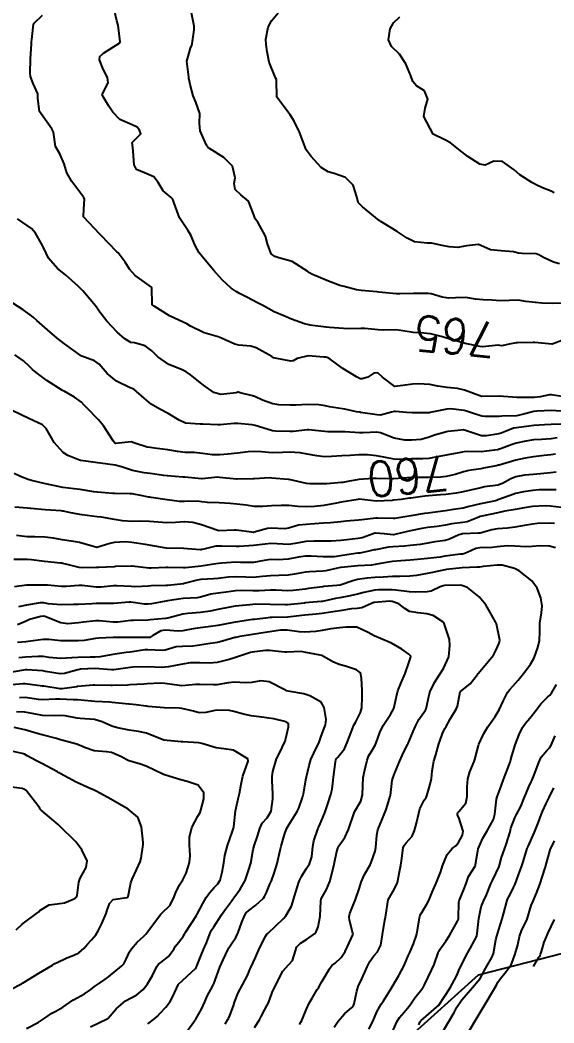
# Model space of a CAD drawing. Header units: metres. Extents: x 318500 to 325275, y 7408834 to 7428799.
# Drawn here: x 322027.1 to 322088.4, y 7416582.3 to 7416697.5 of the extents above; entities that cross this region are included whole.
import ezdxf
from ezdxf.enums import TextEntityAlignment as Align

# ---------------------------------------------------------------- set-up
doc = ezdxf.new("R2010")
doc.units = ezdxf.units.M
doc.header["$MEASUREMENT"] = 0
for name, color, linetype in [('Area', 45, 'Continuous'), ('Cotas', 45, 'Continuous'), ('Curvas de Nivel 1m', 11, 'Continuous'), ('Curvas de Nivel 5m', 15, 'Continuous')]:
    doc.layers.add(name, color=color, linetype=linetype)
doc.styles.add('Style-STANDARD', font='STANDARD.shx')

msp = doc.modelspace()

# ---------------------------------------------------------------- linework, layer by layer
at = {"layer": 'Area'}
msp.add_lwpolyline([(322089.44, 7416590.27), (322079.74, 7416587.78), (322060.72, 7416570.65)], dxfattribs=at)
at = {"layer": 'Curvas de Nivel 1m', "flags": 128}
for points, elevation in [([(322089.6, 7416654.19), (322088.17, 7416654.44), (322087.93, 7416654.44), (322086.85, 7416654.22), (322086.17, 7416654.12), (322086.05, 7416654.11), (322084.17, 7416654.12), (322082.17, 7416654.28), (322080.17, 7416654.25), (322080.12, 7416654.26), (322079.95, 7416654.31), (322078.18, 7416654.96), (322077.35, 7416655.18), (322076.18, 7416655.29), (322075.12, 7416655.44), (322074.19, 7416655.64), (322072.88, 7416655.71), (322072.19, 7416655.67), (322071.1, 7416655.51), (322070.18, 7416655.38), (322068.74, 7416656.46), (322068.21, 7416656.96), (322067.76, 7416656.92), (322067.06, 7416656.48), (322066.43, 7416656.26), (322066.2, 7416656.29), (322065.76, 7416656.5), (322064.21, 7416657.47), (322062.74, 7416658.54), (322062.41, 7416658.72), (322062.23, 7416658.76), (322062, 7416658.78), (322060.23, 7416658.9), (322058.96, 7416658.59), (322058.48, 7416658.34), (322058.23, 7416658.3), (322056.44, 7416658.63), (322056.28, 7416658.68), (322056.23, 7416658.7), (322056.05, 7416658.82), (322054.24, 7416659.85), (322053.63, 7416660.04), (322052.24, 7416660.14), (322051.8, 7416660.24), (322050.76, 7416660.7), (322050.25, 7416660.94), (322049.88, 7416661.09), (322048.26, 7416661.57), (322046.7, 7416662.33), (322046.28, 7416662.57), (322045.87, 7416662.77), (322044.29, 7416663.52), (322042.51, 7416664.61), (322042.31, 7416664.76), (322042.28, 7416664.81), (322042.26, 7416666.74), (322042.22, 7416666.81), (322040.35, 7416668.13), (322039.7, 7416668.85), (322039.19, 7416669.68), (322038.38, 7416670.73), (322038.25, 7416670.87), (322036.41, 7416672.79), (322036.3, 7416672.89), (322034.44, 7416674.83), (322034.39, 7416674.92), (322034.45, 7416675.75), (322034.51, 7416676.92), (322034.46, 7416677.11), (322033.05, 7416678.94), (322032.5, 7416679.94), (322032.19, 7416680.95), (322031.68, 7416682.11), (322031.18, 7416682.97), (322030.94, 7416684.6), (322030.77, 7416684.98), (322030.57, 7416685.24), (322029.34, 7416686.99), (322029.14, 7416688.47), (322029.14, 7416688.99), (322028.64, 7416690.18), (322028.32, 7416691.01), (322028.29, 7416691.37), (322028.31, 7416693.01), (322028.42, 7416694.73), (322028.45, 7416695), (322028.47, 7416695.24), (322028.68, 7416697), (322028.69, 7416697.04), (322028.73, 7416697.12), (322029.69, 7416698.05)], 764), ([(322089.54, 7416664.96), (322088.32, 7416664.91), (322087.06, 7416664.96), (322086.32, 7416665.02), (322085.23, 7416665.16), (322084.32, 7416665.3), (322083.32, 7416665.27), (322082.32, 7416665.23), (322081.35, 7416665.32), (322080.32, 7416665.35), (322079.42, 7416665.42), (322078.32, 7416665.6), (322077.12, 7416665.56), (322076.32, 7416665.55), (322075.62, 7416665.67), (322074.33, 7416666.04), (322074.01, 7416666.08), (322072.33, 7416666.06), (322070.73, 7416666.03), (322070.33, 7416666.03), (322069.95, 7416666.07), (322068.33, 7416666.23), (322068.1, 7416666.25), (322066.33, 7416666.4), (322065.76, 7416666.51), (322064.34, 7416666.86), (322063.87, 7416666.99), (322062.35, 7416667.55), (322060.64, 7416668.29), (322060.36, 7416668.45), (322060.18, 7416668.58), (322058.38, 7416669.73), (322056.83, 7416670.18), (322056.39, 7416670.31), (322055.95, 7416670.64), (322055.55, 7416671.79), (322055.31, 7416672.65), (322054.43, 7416674.26), (322054.14, 7416674.66), (322053.99, 7416675.12), (322053.36, 7416676.67), (322052.48, 7416677.41), (322051.82, 7416678.03), (322051.73, 7416678.69), (322051.83, 7416679.36), (322051.52, 7416680.7), (322050.53, 7416681.7), (322048.88, 7416682.74), (322048.69, 7416682.88), (322048.55, 7416683.09), (322047.81, 7416684.75), (322047.72, 7416685.61), (322047.75, 7416686.75), (322047.32, 7416688.05), (322047.02, 7416688.76), (322046.64, 7416690.06), (322046.54, 7416690.65), (322046.52, 7416690.76), (322046.49, 7416690.92), (322046.29, 7416692.77), (322046.69, 7416694.25), (322046.85, 7416694.6), (322046.89, 7416694.76), (322047.11, 7416696.37), (322047.12, 7416696.76), (322046.76, 7416698.5)], 766), ([(322089.1, 7416669.47), (322088.38, 7416669.66), (322087.23, 7416670.22), (322086.7, 7416670.53), (322086.39, 7416670.62), (322084.81, 7416670.67), (322084.39, 7416670.72), (322083.81, 7416670.85), (322082.4, 7416670.99), (322081.17, 7416671.07), (322080.4, 7416671.42), (322079.77, 7416671.69), (322078.4, 7416671.56), (322077.39, 7416671.36), (322076.4, 7416671.42), (322075.62, 7416671.59), (322074.4, 7416671.84), (322073.88, 7416671.87), (322072.41, 7416672.02), (322071.57, 7416672.43), (322070.42, 7416673.19), (322068.55, 7416674.36), (322068.44, 7416674.43), (322068.38, 7416674.47), (322066.46, 7416676.01), (322065.94, 7416676.51), (322065.82, 7416677.17), (322065.39, 7416678.51), (322064.5, 7416679.38), (322063.19, 7416679.86), (322062.51, 7416680.06), (322061.71, 7416680.56), (322060.54, 7416681.81), (322059.99, 7416682.59), (322059.65, 7416683.5), (322059.21, 7416684.59), (322058.59, 7416685.88), (322058.14, 7416686.61), (322056.63, 7416688.63), (322056.58, 7416690.56), (322056.56, 7416690.63), (322056.45, 7416690.84), (322055.75, 7416692.64), (322055.51, 7416693.83), (322055.37, 7416694.65), (322055.34, 7416695.28), (322055.61, 7416696.65), (322056, 7416697.39), (322056.76, 7416698.3)], 767), ([(322088.48, 7416677.62), (322088.11, 7416677.83), (322087.12, 7416678.22), (322086.49, 7416678.52), (322085.91, 7416678.83), (322084.51, 7416679.7), (322083.88, 7416680.27), (322082.53, 7416681.23), (322081.56, 7416681.27), (322080.53, 7416680.82), (322079.94, 7416680.91), (322078.54, 7416681.79), (322077.86, 7416682.35), (322076.56, 7416683.36), (322075.9, 7416683.71), (322074.57, 7416684.39), (322073.49, 7416686.41), (322073.66, 7416687.36), (322073.97, 7416688.4), (322073.57, 7416689.34), (322072.65, 7416689.92), (322072.25, 7416690.42), (322072.01, 7416691.08), (322071.45, 7416692.43), (322070.7, 7416693.56), (322069.8, 7416694.45), (322069.44, 7416695.19), (322069.63, 7416696.46), (322070.03, 7416697.16), (322070.75, 7416697.83)], 768), ([(322089.8, 7416652.54), (322088.15, 7416652.62), (322086.49, 7416652.56), (322086.15, 7416652.51), (322085.09, 7416652.25), (322084.35, 7416652.06), (322084.15, 7416652.04), (322082.45, 7416651.97), (322082.15, 7416651.95), (322080.51, 7416651.94), (322080.15, 7416651.98), (322079.1, 7416652.32), (322078.4, 7416652.57), (322078.15, 7416652.63), (322076.61, 7416652.81), (322076.15, 7416652.79), (322074.24, 7416652.39), (322074.17, 7416652.37), (322074.15, 7416652.37), (322072.21, 7416652.35), (322072.15, 7416652.35), (322071.52, 7416652.42), (322070.26, 7416652.54), (322070.15, 7416652.54), (322069.79, 7416652.45), (322068.51, 7416652.1), (322068.14, 7416652.12), (322066.22, 7416652.42), (322066.15, 7416652.43), (322065.77, 7416652.5), (322064.41, 7416652.78), (322064.15, 7416652.83), (322062.68, 7416653.06), (322062.16, 7416653.16), (322061.43, 7416653.28), (322060.16, 7416653.32), (322058.79, 7416653.23), (322058.16, 7416653.23), (322056.84, 7416653.3), (322056.16, 7416653.41), (322054.97, 7416653.83), (322054.17, 7416654.19), (322053.82, 7416654.31), (322052.4, 7416654.68), (322052.17, 7416654.73), (322052.12, 7416654.73), (322051.95, 7416654.68), (322050.17, 7416654.48), (322049.38, 7416654.72), (322048.18, 7416655.56), (322046.68, 7416656.75), (322046.2, 7416657.08), (322045.65, 7416657.33), (322044.22, 7416657.93), (322042.95, 7416658.8), (322042.24, 7416659.49), (322041.49, 7416660.07), (322040.25, 7416660.39), (322039.84, 7416660.44), (322039.14, 7416660.86), (322038.26, 7416661.65), (322037.07, 7416662.88), (322036.29, 7416663.92), (322035.91, 7416664.51), (322035.61, 7416664.9), (322034.32, 7416666.36), (322033.78, 7416666.93), (322032.35, 7416668.21), (322031.4, 7416668.96), (322030.37, 7416670.14), (322030.12, 7416670.72), (322030, 7416670.98), (322029.53, 7416671.85), (322028.88, 7416672.99), (322028.42, 7416673.55), (322026.81, 7416674.65)], 763), ([(322089.24, 7416651.08), (322088.13, 7416651.03), (322087.36, 7416650.98), (322086.13, 7416650.9), (322085.55, 7416650.82), (322084.13, 7416650.65), (322083.8, 7416650.59), (322082.96, 7416650.27), (322082.37, 7416650.02), (322082.12, 7416649.95), (322080.69, 7416649.72), (322080.11, 7416649.74), (322078.29, 7416650.33), (322078.12, 7416650.39), (322078.05, 7416650.4), (322077.42, 7416650.34), (322076.26, 7416650.22), (322076.12, 7416650.19), (322074.71, 7416649.79), (322074.11, 7416649.57), (322073.18, 7416649.32), (322072.1, 7416649.21), (322071.3, 7416649.22), (322070.11, 7416649.45), (322068.51, 7416650.07), (322068.12, 7416650.16), (322066.53, 7416650.07), (322066.11, 7416650.08), (322064.46, 7416650.17), (322064.11, 7416650.18), (322062.46, 7416650.2), (322062.11, 7416650.21), (322060.29, 7416650.4), (322060.12, 7416650.4), (322058.48, 7416650.22), (322058.11, 7416650.21), (322056.48, 7416650.26), (322056.12, 7416650.3), (322055, 7416650.64), (322054.12, 7416650.93), (322053.78, 7416651), (322052.13, 7416651.14), (322051.68, 7416651.14), (322050.12, 7416651), (322049.84, 7416650.99), (322048.12, 7416651.05), (322047.79, 7416651.07), (322046.13, 7416651.18), (322045.38, 7416651.53), (322044.14, 7416652.31), (322043.17, 7416652.8), (322042.16, 7416653.37), (322041.38, 7416654.04), (322040.51, 7416654.83), (322040.17, 7416655.08), (322039.78, 7416655.25), (322038.19, 7416656.02), (322037.13, 7416656.88), (322036.21, 7416657.94), (322035.67, 7416658.35), (322034.22, 7416658.86), (322034.18, 7416658.88), (322034.12, 7416658.92), (322032.24, 7416660.29), (322031.38, 7416660.96), (322030.26, 7416661.9), (322029.04, 7416662.99), (322028.64, 7416663.35), (322028.29, 7416663.62), (322027.47, 7416664.19), (322026.3, 7416664.97)], 762), ([(322088.83, 7416649.48), (322088.11, 7416649.4), (322087, 7416649.32), (322086.11, 7416649.26), (322085.21, 7416649.13), (322084.1, 7416648.87), (322083.64, 7416648.72), (322082.43, 7416648.27), (322082.09, 7416648.17), (322081.93, 7416648.12), (322080.09, 7416647.88), (322078.48, 7416647.93), (322078.09, 7416647.9), (322077.51, 7416647.77), (322076.08, 7416647.5), (322075.02, 7416647.32), (322074.08, 7416647.13), (322073.4, 7416647.07), (322072.08, 7416647.07), (322070.66, 7416647.02), (322070.08, 7416647.05), (322068.9, 7416647.27), (322068.08, 7416647.42), (322067.02, 7416647.54), (322066.08, 7416647.53), (322065.04, 7416647.47), (322064.08, 7416647.43), (322062.9, 7416647.36), (322062.08, 7416647.33), (322061.22, 7416647.42), (322060.08, 7416647.64), (322059.28, 7416647.78), (322058.08, 7416647.86), (322057.28, 7416647.81), (322056.08, 7416647.78), (322054.84, 7416647.89), (322054.08, 7416647.93), (322053.31, 7416647.89), (322052.08, 7416647.75), (322050.99, 7416647.61), (322050.08, 7416647.53), (322049.23, 7416647.56), (322048.08, 7416647.71), (322047.13, 7416647.8), (322046.08, 7416647.81), (322045.21, 7416647.91), (322044.08, 7416648.13), (322042.57, 7416648.32), (322042.09, 7416648.37), (322041.71, 7416648.44), (322040.4, 7416648.84), (322040.09, 7416648.97), (322039.92, 7416649.02), (322038.41, 7416648.87), (322038.09, 7416648.86), (322037.99, 7416648.87), (322037.8, 7416649.16), (322036.71, 7416650.88), (322036.13, 7416651.57), (322034.84, 7416652.91), (322034.5, 7416653.26), (322034.16, 7416653.58), (322033.39, 7416654.16), (322032.17, 7416654.86), (322032.01, 7416654.95), (322030.19, 7416656.08), (322028.96, 7416656.99), (322028.55, 7416657.35), (322028.21, 7416657.7), (322027.53, 7416658.33), (322026.52, 7416659.03)], 761), ([(322088.7, 7416645.55), (322088.06, 7416645.47), (322086.92, 7416645.36), (322086.06, 7416645.3), (322085.08, 7416645.21), (322084.05, 7416645), (322083.51, 7416644.79), (322082.52, 7416644.27), (322082.2, 7416644.12), (322082.04, 7416644.08), (322080.48, 7416643.86), (322080.03, 7416643.77), (322078.85, 7416643.5), (322078.02, 7416643.3), (322077.22, 7416643.14), (322076.02, 7416643), (322075.43, 7416642.95), (322074.02, 7416642.85), (322073.6, 7416642.81), (322072.01, 7416642.58), (322071.87, 7416642.56), (322070.9, 7416642.43), (322070.01, 7416642.32), (322069.87, 7416642.3), (322068.01, 7416642.21), (322066.06, 7416642.44), (322066.01, 7416642.44), (322065.95, 7416642.43), (322064.01, 7416642.1), (322063.48, 7416642), (322062, 7416641.74), (322060.94, 7416641.62), (322060, 7416641.56), (322059.03, 7416641.62), (322058, 7416641.74), (322057.11, 7416641.72), (322056, 7416641.67), (322055.01, 7416641.63), (322054, 7416641.62), (322053.09, 7416641.75), (322052, 7416641.89), (322051.26, 7416641.95), (322050, 7416642.04), (322048.64, 7416642.08), (322048, 7416642.16), (322047.48, 7416642.21), (322046, 7416642.17), (322045.42, 7416642.18), (322044.01, 7416642.39), (322042.16, 7416642.65), (322042.01, 7416642.67), (322041.88, 7416642.69), (322041.2, 7416642.82), (322040.01, 7416643.05), (322039.78, 7416643.08), (322038.01, 7416643.09), (322037.79, 7416643.1), (322036.02, 7416643.24), (322035.61, 7416643.3), (322034.02, 7416643.55), (322033.32, 7416643.63), (322032.02, 7416643.81), (322030.96, 7416644.02), (322030.03, 7416644.22), (322028.43, 7416644.6), (322028.04, 7416644.71), (322027.24, 7416645.01), (322026.44, 7416645.42)], 759), ([(322088.69, 7416643.53), (322088.03, 7416643.51), (322086.74, 7416643.51), (322086.03, 7416643.46), (322084.95, 7416643.31), (322084.02, 7416643.09), (322083.4, 7416642.88), (322082.01, 7416642.36), (322081.95, 7416642.34), (322081.72, 7416642.28), (322080.01, 7416641.92), (322078.71, 7416641.62), (322078, 7416641.43), (322076.9, 7416641.25), (322076, 7416641.13), (322074.54, 7416640.92), (322073.99, 7416640.85), (322073.59, 7416640.8), (322071.99, 7416640.53), (322071.32, 7416640.42), (322070.18, 7416640.24), (322069.99, 7416640.22), (322068.17, 7416640.28), (322067.99, 7416640.28), (322066.38, 7416640.09), (322065.98, 7416640.04), (322064.58, 7416639.92), (322063.98, 7416639.86), (322062.77, 7416639.75), (322061.98, 7416639.69), (322060.93, 7416639.61), (322059.97, 7416639.56), (322059.09, 7416639.47), (322057.97, 7416639.13), (322057.52, 7416639.06), (322055.97, 7416639.11), (322055.53, 7416639.07), (322054.02, 7416638.65), (322053.97, 7416638.64), (322053.94, 7416638.63), (322053.74, 7416638.65), (322051.96, 7416638.88), (322051.75, 7416638.89), (322049.96, 7416638.83), (322049.82, 7416638.85), (322047.97, 7416639.49), (322046.95, 7416639.77), (322045.98, 7416639.86), (322044.97, 7416639.78), (322043.97, 7416639.75), (322042.97, 7416639.81), (322041.98, 7416639.88), (322040.87, 7416639.93), (322039.98, 7416639.9), (322038.88, 7416639.95), (322037.98, 7416640.12), (322036.49, 7416640.37), (322035.98, 7416640.43), (322034.26, 7416640.64), (322033.99, 7416640.69), (322032.74, 7416640.94), (322032.11, 7416641.06), (322031.99, 7416641.09), (322031.84, 7416641.1), (322029.99, 7416641.23), (322028.37, 7416641.37), (322027.99, 7416641.42), (322026.51, 7416641.54)], 758), ([(322089.31, 7416641.49), (322088, 7416641.65), (322087.47, 7416641.67), (322086, 7416641.6), (322084.83, 7416641.41), (322084, 7416641.26), (322082.8, 7416641.07), (322082, 7416640.89), (322080.18, 7416640.5), (322079.99, 7416640.46), (322079.88, 7416640.43), (322079.61, 7416640.31), (322078.46, 7416639.85), (322077.98, 7416639.77), (322076.7, 7416639.63), (322075.98, 7416639.48), (322075.04, 7416639.31), (322073.97, 7416639.19), (322073.28, 7416639.08), (322071.97, 7416638.83), (322071.63, 7416638.75), (322070.34, 7416638.43), (322070.03, 7416638.37), (322069.96, 7416638.36), (322068.94, 7416638.46), (322067.96, 7416638.55), (322067.89, 7416638.54), (322067.69, 7416638.47), (322066.42, 7416638.02), (322065.95, 7416637.93), (322064.67, 7416637.78), (322063.95, 7416637.7), (322062.84, 7416637.64), (322061.95, 7416637.63), (322060.88, 7416637.62), (322059.95, 7416637.59), (322058.72, 7416637.37), (322057.94, 7416637.26), (322056.66, 7416637.34), (322055.94, 7416637.37), (322055.28, 7416637.29), (322053.94, 7416637.12), (322052.28, 7416637.02), (322051.94, 7416637.02), (322050.27, 7416637.04), (322049.94, 7416637.06), (322049.59, 7416637.06), (322048.24, 7416636.73), (322047.99, 7416636.66), (322047.93, 7416636.65), (322047.85, 7416636.65), (322046.37, 7416636.75), (322045.93, 7416636.79), (322045.9, 7416636.79), (322043.93, 7416636.82), (322043.9, 7416636.83), (322041.94, 7416637.18), (322041.52, 7416637.23), (322039.94, 7416637.48), (322039.23, 7416637.56), (322037.94, 7416637.47), (322037.44, 7416637.37), (322035.93, 7416636.89), (322033.94, 7416637.46), (322033.27, 7416637.6), (322031.94, 7416637.79), (322030.94, 7416637.96), (322029.95, 7416638.1), (322028.82, 7416638.11), (322027.95, 7416638.13), (322026.7, 7416638.27)], 757), ([(322088.53, 7416639.65), (322087.98, 7416639.7), (322086.56, 7416639.64), (322085.98, 7416639.58), (322084.84, 7416639.38), (322083.97, 7416639.22), (322083.1, 7416639.14), (322081.97, 7416639.06), (322081.32, 7416638.94), (322079.96, 7416638.56), (322079.75, 7416638.53), (322077.96, 7416638.47), (322077.84, 7416638.45), (322077.53, 7416638.34), (322076.46, 7416637.85), (322075.95, 7416637.71), (322074.78, 7416637.55), (322073.95, 7416637.39), (322073.09, 7416637.25), (322071.94, 7416637.13), (322071.29, 7416637.07), (322069.94, 7416636.99), (322069.43, 7416636.95), (322067.93, 7416636.65), (322067.79, 7416636.62), (322067.19, 7416636.48), (322066.14, 7416636.27), (322065.93, 7416636.25), (322065.65, 7416636.21), (322063.92, 7416635.93), (322063.23, 7416635.84), (322061.92, 7416635.84), (322060.57, 7416635.92), (322059.92, 7416635.91), (322059.11, 7416635.78), (322057.92, 7416635.56), (322056.79, 7416635.49), (322055.92, 7416635.51), (322055.15, 7416635.4), (322053.92, 7416635.18), (322052.44, 7416635.19), (322051.92, 7416635.2), (322050.31, 7416635.1), (322049.91, 7416635.07), (322049.6, 7416635.03), (322047.91, 7416634.77), (322047.59, 7416634.73), (322046.09, 7416634.58), (322045.91, 7416634.57), (322044.1, 7416634.59), (322043.91, 7416634.59), (322042.19, 7416634.53), (322041.91, 7416634.54), (322039.99, 7416634.76), (322039.91, 7416634.77), (322038.07, 7416634.71), (322037.91, 7416634.7), (322036.18, 7416634.62), (322035.91, 7416634.6), (322034.24, 7416634.58), (322033.91, 7416634.62), (322032.54, 7416634.94), (322032.03, 7416635.07), (322031.91, 7416635.1), (322031.75, 7416635.11), (322029.91, 7416635.3), (322028.42, 7416635.49), (322027.92, 7416635.53), (322026.42, 7416635.53)], 756), ([(322067.2, 7416581.58), (322067.65, 7416582.46), (322068.1, 7416583.58), (322068.59, 7416584.45), (322068.85, 7416584.84), (322069.26, 7416585.44), (322069.64, 7416586.06), (322069.87, 7416586.43), (322070.62, 7416587.76), (322070.99, 7416588.41), (322071.1, 7416588.61), (322071.3, 7416589.1), (322071.71, 7416590.01), (322071.91, 7416590.4), (322072.33, 7416591.4), (322072.64, 7416592.4), (322072.78, 7416592.97), (322073, 7416594.39), (322073.09, 7416594.68), (322073.38, 7416595.18), (322073.85, 7416595.93), (322074.07, 7416596.38), (322074.46, 7416597.33), (322074.9, 7416598.37), (322075.44, 7416599.69), (322075.66, 7416600.36), (322076.17, 7416601.65), (322076.75, 7416602.34), (322077.16, 7416602.66), (322077.49, 7416603.03), (322077.96, 7416603.87), (322078, 7416604.33), (322077.53, 7416605.88), (322077.38, 7416606.18), (322077.35, 7416606.33), (322077.41, 7416606.46), (322077.53, 7416606.58), (322078.31, 7416607.56), (322078.49, 7416608.32), (322078.47, 7416609.43), (322078.54, 7416610.32), (322078.77, 7416611.14), (322079.27, 7416612.31), (322079.36, 7416612.56), (322079.63, 7416613.6), (322079.77, 7416614.17), (322079.82, 7416614.31), (322080.41, 7416615.55), (322080.85, 7416616.29), (322081.68, 7416617.49), (322082.15, 7416618.27), (322082.65, 7416619.32), (322083.13, 7416620.26), (322083.39, 7416620.59), (322083.73, 7416620.96), (322084.34, 7416621.65), (322084.8, 7416622.24), (322085.21, 7416622.79), (322085.76, 7416623.49), (322086.16, 7416624.22), (322086.58, 7416625.42), (322086.77, 7416626.22), (322086.81, 7416627.22), (322086.84, 7416628.21), (322087.03, 7416629.4), (322087.09, 7416630.21), (322086.94, 7416631.14), (322086.52, 7416632.22), (322085.89, 7416633.09), (322084.45, 7416634.24), (322083.91, 7416634.49), (322082.51, 7416634.86), (322081.92, 7416634.87), (322080.32, 7416634.71), (322079.91, 7416634.65), (322079.6, 7416634.63), (322077.91, 7416634.58), (322076.1, 7416634.36), (322075.94, 7416634.33), (322075.91, 7416634.32), (322074.3, 7416633.99), (322073.9, 7416633.9), (322072.64, 7416633.67), (322071.9, 7416633.6), (322070.73, 7416633.59), (322069.9, 7416633.58), (322068.84, 7416633.51), (322067.89, 7416633.45), (322066.98, 7416633.39), (322065.89, 7416633.21), (322065.33, 7416633.06), (322063.88, 7416632.56), (322063.85, 7416632.56), (322063.5, 7416632.53), (322062.01, 7416632.42), (322061.88, 7416632.4), (322060.26, 7416632.18), (322059.87, 7416632.13), (322058.5, 7416631.96), (322057.87, 7416631.93), (322056.49, 7416632), (322055.87, 7416632), (322054.58, 7416631.93), (322053.87, 7416631.93), (322052.57, 7416631.97), (322051.87, 7416631.93), (322050.79, 7416631.77), (322049.86, 7416631.66), (322049.04, 7416631.54), (322047.86, 7416631.21), (322047.46, 7416631.13), (322045.85, 7416631.04), (322045.6, 7416631.02), (322044.07, 7416630.79), (322043.85, 7416630.75), (322042.23, 7416630.42), (322041.85, 7416630.38), (322041.43, 7416630.4), (322039.85, 7416630.64), (322039.65, 7416630.64), (322037.85, 7416630.49), (322036.27, 7416630.46), (322035.85, 7416630.46), (322035.39, 7416630.44), (322033.84, 7416630.37), (322033.26, 7416630.34), (322031.84, 7416630.32), (322030.36, 7416630.45), (322029.85, 7416630.54), (322029.42, 7416630.55), (322027.84, 7416630.29), (322026.92, 7416630.09)], 754), ([(322063.2, 7416581.83), (322063.67, 7416582.51), (322064.4, 7416583.33), (322065.23, 7416584.09), (322065.43, 7416584.3), (322065.5, 7416584.49), (322065.79, 7416585.96), (322065.97, 7416586.48), (322066.39, 7416587.37), (322066.88, 7416588.47), (322067, 7416588.76), (322067.3, 7416589.34), (322067.77, 7416590), (322068.17, 7416590.46), (322068.55, 7416591.23), (322068.76, 7416592.45), (322069.03, 7416594.11), (322069.1, 7416594.44), (322069.15, 7416594.67), (322069.4, 7416596.44), (322070.15, 7416597.7), (322070.49, 7416598.42), (322070.69, 7416599.67), (322070.85, 7416600.42), (322070.94, 7416600.93), (322071.14, 7416602.42), (322071.23, 7416602.67), (322071.49, 7416602.98), (322072.16, 7416603.74), (322072.44, 7416604.4), (322072.66, 7416605.25), (322072.91, 7416606.4), (322073.04, 7416606.89), (322073.55, 7416607.88), (322073.75, 7416608.19), (322073.83, 7416608.39), (322074.24, 7416609.72), (322074.38, 7416610.38), (322074.47, 7416611.25), (322074.66, 7416612.37), (322074.89, 7416613.11), (322075.24, 7416614.37), (322075.33, 7416614.68), (322075.66, 7416615.54), (322075.92, 7416616.1), (322076.06, 7416616.35), (322076.58, 7416617.25), (322077.23, 7416618.34), (322077.36, 7416618.67), (322077.69, 7416620.33), (322077.7, 7416620.35), (322077.72, 7416620.37), (322078.82, 7416621.24), (322079.67, 7416622.31), (322079.7, 7416622.36), (322079.75, 7416622.44), (322081.31, 7416624.29), (322081.51, 7416624.55), (322081.78, 7416625.07), (322082.16, 7416625.91), (322082.22, 7416626.27), (322081.83, 7416628.12), (322081.76, 7416628.28), (322081.08, 7416629.53), (322080.61, 7416630.3), (322079.86, 7416631.25), (322078.52, 7416632.32), (322077.88, 7416632.54), (322077.66, 7416632.56), (322075.88, 7416632.53), (322075.74, 7416632.5), (322075.38, 7416632.37), (322074.35, 7416631.9), (322073.87, 7416631.82), (322072.5, 7416631.77), (322071.87, 7416631.8), (322070.3, 7416632.01), (322069.87, 7416632.04), (322068.29, 7416632.05), (322067.87, 7416632), (322066.6, 7416631.75), (322065.87, 7416631.55), (322065.03, 7416631.34), (322063.86, 7416631.12), (322063.35, 7416631.03), (322061.85, 7416630.71), (322061.72, 7416630.69), (322060.34, 7416630.57), (322059.89, 7416630.53), (322059.85, 7416630.53), (322059.8, 7416630.52), (322057.85, 7416630.33), (322057.56, 7416630.31), (322055.85, 7416630.34), (322054.11, 7416630.38), (322053.85, 7416630.37), (322053.52, 7416630.33), (322051.84, 7416630.15), (322051.21, 7416630.06), (322049.84, 7416629.78), (322048.95, 7416629.61), (322047.84, 7416629.45), (322046.39, 7416629.31), (322045.83, 7416629.23), (322044.08, 7416628.79), (322043.88, 7416628.74), (322043.83, 7416628.73), (322042.05, 7416628.58), (322041.83, 7416628.56), (322040.13, 7416628.53), (322039.83, 7416628.51), (322038.34, 7416628.34), (322037.82, 7416628.34), (322036.22, 7416628.49), (322035.82, 7416628.49), (322034.42, 7416628.31), (322033.82, 7416628.24), (322032.62, 7416628.14), (322031.82, 7416628.24), (322029.97, 7416628.97), (322029.83, 7416629), (322029.52, 7416628.97), (322028.2, 7416628.62), (322027.82, 7416628.46), (322026.82, 7416628.01)], 753), ([(322059.21, 7416582.13), (322059.39, 7416582.38), (322059.48, 7416582.57), (322059.97, 7416583.82), (322060.33, 7416584.56), (322060.66, 7416585.14), (322061.26, 7416586.14), (322061.43, 7416586.39), (322061.52, 7416586.55), (322061.82, 7416587.09), (322062.68, 7416588.53), (322062.93, 7416588.89), (322063.3, 7416589.18), (322064.02, 7416589.8), (322064.48, 7416590.5), (322064.75, 7416591.07), (322065.35, 7416592.41), (322065.37, 7416592.47), (322065.37, 7416592.49), (322065.35, 7416592.61), (322064.97, 7416594.1), (322064.92, 7416594.5), (322064.99, 7416594.88), (322065.39, 7416595.83), (322065.59, 7416596.3), (322065.66, 7416596.49), (322066.1, 7416597.8), (322066.32, 7416598.48), (322066.65, 7416599.27), (322067.35, 7416600.47), (322067.38, 7416600.54), (322067.45, 7416600.71), (322067.9, 7416602.03), (322067.97, 7416602.46), (322068.09, 7416603.88), (322068.23, 7416604.46), (322068.67, 7416605.6), (322069.02, 7416606.45), (322069.16, 7416606.82), (322069.55, 7416608.06), (322069.65, 7416608.35), (322069.66, 7416608.44), (322069.88, 7416610.14), (322069.95, 7416610.43), (322070.18, 7416611.01), (322070.74, 7416612.42), (322071.01, 7416613.03), (322071.64, 7416614.26), (322071.69, 7416614.36), (322071.71, 7416614.41), (322072.29, 7416615.78), (322072.53, 7416616.4), (322072.92, 7416617.16), (322073.69, 7416618.22), (322073.77, 7416618.39), (322074.11, 7416619.98), (322074.24, 7416620.38), (322074.72, 7416621.39), (322075.32, 7416622.37), (322075.76, 7416623), (322076.36, 7416624.35), (322076.49, 7416625.65), (322076.45, 7416626.35), (322075.83, 7416628.18), (322075.68, 7416628.36), (322074.57, 7416629.11), (322073.84, 7416629.3), (322072.83, 7416629.41), (322071.84, 7416629.57), (322071.33, 7416629.9), (322070.62, 7416630.43), (322069.85, 7416630.72), (322069.55, 7416630.74), (322067.85, 7416630.59), (322067.75, 7416630.57), (322067.49, 7416630.47), (322066.37, 7416629.96), (322065.84, 7416629.9), (322065.2, 7416629.85), (322063.84, 7416629.63), (322062.77, 7416629.46), (322061.84, 7416629.33), (322061.15, 7416629.25), (322059.84, 7416629.12), (322058.19, 7416628.95), (322057.83, 7416628.92), (322056.06, 7416628.85), (322055.83, 7416628.85), (322055.62, 7416628.84), (322054.06, 7416628.65), (322053.86, 7416628.62), (322053.83, 7416628.62), (322052.14, 7416628.36), (322051.82, 7416628.32), (322050.45, 7416628.07), (322049.82, 7416627.96), (322048.73, 7416627.81), (322047.81, 7416627.69), (322046.99, 7416627.57), (322045.81, 7416627.35), (322045.27, 7416627.31), (322043.81, 7416627.4), (322043.28, 7416627.32), (322042.38, 7416626.8), (322042.02, 7416626.58), (322041.8, 7416626.55), (322040.05, 7416626.58), (322039.8, 7416626.58), (322038.11, 7416626.56), (322037.8, 7416626.55), (322036.18, 7416626.5), (322035.79, 7416626.45), (322034.47, 7416626.23), (322033.79, 7416626.2), (322032.55, 7416626.17), (322031.79, 7416626.17), (322030.42, 7416626.33), (322029.79, 7416626.35), (322028.61, 7416626.17), (322027.79, 7416626.06), (322026.81, 7416625.99)], 752), ([(322054.05, 7416581.79), (322054.61, 7416582.64), (322054.82, 7416583.03), (322055.23, 7416583.86), (322055.51, 7416584.36), (322055.64, 7416584.62), (322056.08, 7416585.79), (322056.45, 7416586.61), (322057.29, 7416588.24), (322057.61, 7416588.6), (322058.41, 7416589.48), (322058.75, 7416590.58), (322058.88, 7416591.02), (322059.33, 7416591.47), (322060.01, 7416591.89), (322060.93, 7416592.55), (322061.13, 7416592.78), (322061.36, 7416593.32), (322061.61, 7416594.55), (322061.65, 7416596.29), (322061.71, 7416596.55), (322062.32, 7416597.63), (322062.69, 7416598.53), (322063.13, 7416600.21), (322063.21, 7416600.52), (322063.25, 7416600.72), (322063.47, 7416601.83), (322063.61, 7416602.39), (322063.67, 7416602.52), (322064.41, 7416603.6), (322064.85, 7416604.5), (322065.49, 7416606.45), (322065.5, 7416606.49), (322065.51, 7416606.51), (322065.53, 7416606.55), (322066.27, 7416607.76), (322066.47, 7416608.48), (322066.5, 7416609.55), (322066.55, 7416610.48), (322066.72, 7416611.36), (322066.98, 7416612.48), (322067.15, 7416612.94), (322067.63, 7416613.73), (322067.91, 7416614.19), (322068.04, 7416614.46), (322068.45, 7416615.67), (322068.81, 7416616.45), (322069.68, 7416617.74), (322070.05, 7416618.43), (322070.36, 7416619.78), (322070.51, 7416620.43), (322070.86, 7416621.29), (322071.34, 7416622.42), (322071.76, 7416623.67), (322071.96, 7416624.22), (322071.99, 7416624.41), (322071.77, 7416624.66), (322070.99, 7416625.21), (322069.79, 7416625.93), (322068.51, 7416626.46), (322067.8, 7416626.74), (322067.12, 7416627.16), (322065.82, 7416627.76), (322064.56, 7416627.77), (322063.82, 7416627.68), (322062.8, 7416627.55), (322061.81, 7416627.36), (322061.1, 7416627.27), (322059.81, 7416627.18), (322059.18, 7416627.21), (322057.81, 7416627.39), (322057.02, 7416627.4), (322055.81, 7416627.23), (322055.29, 7416627.15), (322053.8, 7416626.92), (322053.57, 7416626.88), (322052.37, 7416626.67), (322051.9, 7416626.57), (322051.8, 7416626.55), (322050.36, 7416626.13), (322049.79, 7416626.01), (322048.68, 7416625.83), (322047.78, 7416625.7), (322046.95, 7416625.58), (322045.78, 7416625.52), (322045.06, 7416625.49), (322043.77, 7416625.12), (322043.49, 7416625.08), (322041.78, 7416625.15), (322041.45, 7416625.14), (322039.77, 7416624.89), (322039.72, 7416624.89), (322039.3, 7416624.85), (322037.77, 7416624.61), (322036.31, 7416624.34), (322035.76, 7416624.3), (322035.16, 7416624.3), (322033.76, 7416624.28), (322033.05, 7416624.22), (322031.76, 7416624.14), (322030.45, 7416624.28), (322029.76, 7416624.38), (322029.19, 7416624.4), (322027.76, 7416624.31), (322026.97, 7416624.22)], 751), ([(322045.85, 7416580.75), (322047.21, 7416582.58), (322047.27, 7416582.67), (322047.32, 7416582.73), (322048.01, 7416583.95), (322048.34, 7416584.72), (322048.6, 7416585.37), (322049.27, 7416586.58), (322049.31, 7416586.67), (322049.33, 7416586.71), (322049.36, 7416586.8), (322050.08, 7416588.7), (322050.45, 7416589.54), (322050.99, 7416590.68), (322051.1, 7416590.91), (322051.33, 7416591.29), (322051.9, 7416592.11), (322052.17, 7416592.67), (322052.59, 7416593.89), (322052.93, 7416594.66), (322053.1, 7416594.93), (322053.38, 7416595.2), (322054.22, 7416595.81), (322055.09, 7416596.63), (322055.21, 7416596.82), (322055.41, 7416597.29), (322055.82, 7416598.23), (322055.99, 7416598.62), (322056.32, 7416599.5), (322056.66, 7416600.61), (322057.01, 7416602.15), (322057.13, 7416602.61), (322057.5, 7416603.94), (322057.73, 7416604.6), (322058, 7416605.07), (322058.96, 7416606.58), (322059.14, 7416606.97), (322059.55, 7416608.19), (322059.65, 7416608.48), (322059.67, 7416608.57), (322059.94, 7416610.21), (322060.02, 7416610.57), (322060.31, 7416611.85), (322060.53, 7416612.56), (322060.88, 7416613.3), (322061.47, 7416614.55), (322061.51, 7416614.68), (322061.65, 7416615.12), (322062.06, 7416616.15), (322062.21, 7416616.54), (322062.28, 7416617.14), (322062.04, 7416618.54), (322061.7, 7416619.15), (322060.42, 7416619.85), (322059.71, 7416620.08), (322057.92, 7416620.4), (322057.72, 7416620.46), (322057.47, 7416620.6), (322055.73, 7416621.47), (322054.78, 7416621.59), (322053.73, 7416621.41), (322053.02, 7416621.37), (322051.73, 7416621.43), (322051.07, 7416621.35), (322049.73, 7416621.12), (322049.32, 7416621.12), (322047.73, 7416621.17), (322047.31, 7416621.15), (322045.72, 7416621.03), (322045.45, 7416621.04), (322043.73, 7416621.28), (322043.22, 7416621.31), (322041.73, 7416621.24), (322041.32, 7416621.22), (322039.72, 7416621.12), (322039.47, 7416621.1), (322037.72, 7416621.05), (322037.54, 7416621.06), (322035.72, 7416621.09), (322035.53, 7416621.08), (322033.72, 7416620.94), (322033.7, 7416620.94), (322033.64, 7416620.92), (322031.97, 7416620.69), (322031.72, 7416620.69), (322029.83, 7416620.97), (322029.72, 7416620.99), (322029.7, 7416620.99), (322027.72, 7416621.26), (322027.47, 7416621.26), (322025.72, 7416621.11)], 749), ([(322041.81, 7416582.2), (322042.6, 7416582.8), (322042.91, 7416583.09), (322043.22, 7416583.42), (322043.88, 7416584.13), (322044.35, 7416584.77), (322044.68, 7416585.34), (322045.27, 7416586.66), (322045.3, 7416586.73), (322045.32, 7416586.76), (322047.29, 7416588.57), (322047.36, 7416588.66), (322047.4, 7416588.73), (322047.93, 7416590.1), (322048.2, 7416590.72), (322048.54, 7416591.51), (322048.98, 7416592.71), (322049.11, 7416592.96), (322049.36, 7416593.33), (322050.27, 7416594.7), (322050.72, 7416595.35), (322051.39, 7416596.3), (322051.55, 7416596.53), (322051.67, 7416596.68), (322052.41, 7416597.67), (322052.96, 7416598.66), (322053.44, 7416600.03), (322053.58, 7416600.52), (322053.61, 7416600.65), (322053.9, 7416602.22), (322054.02, 7416602.64), (322054.4, 7416603.74), (322054.65, 7416604.64), (322054.92, 7416605.24), (322055.52, 7416605.86), (322055.95, 7416606.62), (322056.14, 7416608.03), (322056.15, 7416608.62), (322056.09, 7416610.11), (322056.08, 7416610.62), (322056.15, 7416611.18), (322056.59, 7416612.62), (322056.93, 7416613.3), (322057.55, 7416614.6), (322057.58, 7416614.66), (322057.65, 7416614.96), (322057.97, 7416616.29), (322057.96, 7416616.6), (322057.85, 7416616.78), (322057.67, 7416616.87), (322056.26, 7416617.21), (322055.68, 7416617.31), (322054.91, 7416617.4), (322053.68, 7416617.58), (322052.8, 7416617.78), (322051.68, 7416618.08), (322051.18, 7416618.18), (322049.69, 7416618.21), (322048.45, 7416617.95), (322047.68, 7416617.93), (322047.03, 7416618.09), (322045.69, 7416618.43), (322045.38, 7416618.46), (322043.69, 7416618.48), (322041.84, 7416618.66), (322041.69, 7416618.68), (322041.57, 7416618.69), (322040.44, 7416618.83), (322039.69, 7416618.9), (322039.62, 7416618.91), (322037.69, 7416619.12), (322037.42, 7416619.15), (322035.69, 7416619.22), (322035.34, 7416619.25), (322033.7, 7416619.39), (322033.22, 7416619.41), (322031.7, 7416619.47), (322031.18, 7416619.48), (322029.7, 7416619.42), (322029.22, 7416619.45), (322027.7, 7416619.67), (322027.07, 7416619.64)], 748), ([(322035.2, 7416581.84), (322037.12, 7416582.77), (322037.21, 7416582.82), (322037.23, 7416582.84), (322037.25, 7416582.86), (322038.15, 7416583.93), (322039.24, 7416584.84), (322040.53, 7416585.54), (322041.26, 7416586.16), (322041.55, 7416586.52), (322041.75, 7416586.81), (322042.32, 7416587.76), (322042.83, 7416588.79), (322043.02, 7416589.06), (322043.3, 7416589.26), (322044.17, 7416589.92), (322044.78, 7416590.77), (322044.98, 7416591.11), (322045.33, 7416591.54), (322045.86, 7416592.24), (322046.17, 7416592.75), (322047.37, 7416594.65), (322047.4, 7416594.69), (322047.42, 7416594.73), (322048.1, 7416596.01), (322048.49, 7416596.72), (322048.86, 7416597.26), (322049.42, 7416597.85), (322049.84, 7416598.29), (322050.09, 7416598.7), (322050.35, 7416599.61), (322050.52, 7416600.69), (322050.63, 7416601.52), (322050.94, 7416602.69), (322051.5, 7416604.2), (322051.65, 7416604.68), (322051.67, 7416604.84), (322051.88, 7416606.67), (322052.18, 7416608.05), (322052.33, 7416608.67), (322052.5, 7416609.74), (322052.71, 7416610.66), (322053.32, 7416612.37), (322053.28, 7416612.65), (322051.62, 7416613.61), (322050.54, 7416613.79), (322049.63, 7416613.91), (322047.98, 7416614.38), (322047.64, 7416614.46), (322045.82, 7416614.58), (322045.64, 7416614.58), (322043.64, 7416614.79), (322041.65, 7416615.58), (322040.72, 7416615.76), (322039.66, 7416615.92), (322038.32, 7416616.2), (322037.66, 7416616.4), (322036.55, 7416616.88), (322035.67, 7416617.15), (322034.04, 7416617.28), (322033.67, 7416617.31), (322032.3, 7416617.56), (322031.68, 7416617.6), (322031.06, 7416617.57), (322029.68, 7416617.62), (322028.51, 7416617.82), (322027.68, 7416617.99), (322026.7, 7416618.04)], 747), ([(322027.87, 7416581.67), (322029.2, 7416582.35), (322030.1, 7416582.96), (322030.75, 7416583.41), (322031.22, 7416583.66), (322032.03, 7416584.13), (322033.17, 7416584.92), (322033.21, 7416584.95), (322033.24, 7416584.96), (322034.51, 7416585.64), (322035.26, 7416586.16), (322035.67, 7416586.48), (322036.25, 7416586.88), (322036.87, 7416587.28), (322037.28, 7416587.58), (322038.82, 7416588.85), (322039.04, 7416589.1), (322039.3, 7416589.62), (322039.7, 7416590.45), (322039.93, 7416590.83), (322040.57, 7416591.58), (322041.34, 7416592.28), (322041.61, 7416592.54), (322041.81, 7416592.81), (322042.46, 7416593.7), (322043.28, 7416594.79), (322043.32, 7416594.84), (322043.37, 7416594.88), (322044.35, 7416595.81), (322044.83, 7416596.77), (322044.97, 7416597.21), (322045.42, 7416598.17), (322045.66, 7416598.52), (322045.83, 7416598.75), (322046.19, 7416599.5), (322046.58, 7416600.74), (322046.67, 7416601.54), (322046.59, 7416602.74), (322046.58, 7416603.65), (322046.85, 7416604.74), (322047.52, 7416606.03), (322047.79, 7416606.46), (322047.9, 7416606.73), (322048.24, 7416608.03), (322048.21, 7416608.72), (322047.57, 7416609.59), (322046.3, 7416610.03), (322045.58, 7416610.21), (322043.7, 7416610.79), (322043.62, 7416610.82), (322043.59, 7416610.83), (322043.5, 7416610.88), (322041.6, 7416611.79), (322040.85, 7416612.07), (322039.61, 7416612.42), (322039.3, 7416612.54), (322038.76, 7416612.85), (322037.62, 7416613.35), (322037.06, 7416613.43), (322035.62, 7416613.55), (322034.62, 7416613.91), (322033.63, 7416614.32), (322031.77, 7416614.81), (322031.64, 7416614.85), (322031.29, 7416614.95), (322029.65, 7416615.37), (322029.09, 7416615.54), (322027.65, 7416615.97), (322026.44, 7416616.23)], 746), ([(322072.91, 7416582.1), (322073.04, 7416582.39), (322073.11, 7416582.49), (322073.21, 7416582.6), (322075.24, 7416584.36), (322076.54, 7416586.34), (322077.28, 7416587.76), (322077.54, 7416588.33), (322078.11, 7416589.52), (322078.52, 7416590.32), (322078.81, 7416590.84), (322079.34, 7416591.76), (322079.53, 7416592.13), (322079.58, 7416592.31), (322079.62, 7416592.57), (322079.81, 7416594.3), (322080.07, 7416595.62), (322080.35, 7416596.3), (322080.7, 7416597), (322081.21, 7416598.28), (322081.43, 7416598.73), (322082.14, 7416600.27), (322082.42, 7416601.31), (322082.75, 7416602.26), (322082.97, 7416602.78), (322083.4, 7416604.25), (322083.51, 7416604.66), (322083.94, 7416605.84), (322084.14, 7416606.24), (322084.63, 7416607.15), (322085.08, 7416608.23), (322085.22, 7416608.58), (322085.58, 7416609.41), (322085.83, 7416609.98), (322085.93, 7416610.22), (322086.17, 7416610.79), (322086.7, 7416612.21), (322086.99, 7416612.84), (322087.63, 7416613.6), (322087.93, 7416613.9), (322088.11, 7416614.19), (322088.57, 7416615.27)], 756), ([(322026.68, 7416593.01), (322027.36, 7416593.66), (322029.15, 7416594.97), (322029.26, 7416595.08), (322029.37, 7416595.2), (322030.48, 7416595.87), (322031.39, 7416595.98), (322032.21, 7416596.11), (322033.4, 7416596.59), (322033.59, 7416596.73), (322033.67, 7416596.92), (322033.88, 7416598.46), (322034.03, 7416598.91), (322034.71, 7416600.17), (322034.83, 7416600.9), (322034.2, 7416602.18), (322033.67, 7416602.92), (322033.48, 7416603.12), (322031.65, 7416604.95), (322031.59, 7416605.02), (322031.51, 7416605.1), (322030.76, 7416605.72), (322029.53, 7416606.73), (322029.43, 7416606.87), (322029.37, 7416606.97), (322028.89, 7416607.63), (322027.82, 7416609), (322027.56, 7416609.16), (322027.36, 7416609.21), (322025.57, 7416609.45)], 744), ([(322067.07, 7416566.79), (322076.99, 7416583.51), (322077.31, 7416584.12), (322077.86, 7416584.96), (322078.87, 7416586.12), (322079.96, 7416587.42), (322080.17, 7416587.74), (322080.45, 7416588.29), (322080.74, 7416588.84), (322081.31, 7416589.82), (322081.49, 7416590.28), (322081.78, 7416591.83), (322081.88, 7416592.27), (322082.11, 7416593.02), (322082.49, 7416594.26), (322082.7, 7416594.94), (322083.05, 7416596.26), (322083.13, 7416596.52), (322083.41, 7416597.07), (322083.82, 7416597.85), (322084, 7416598.24), (322084.37, 7416599.31), (322084.71, 7416600.24), (322084.91, 7416600.79), (322085.35, 7416602.23), (322085.39, 7416602.32), (322085.48, 7416602.55), (322086.21, 7416604.22), (322086.66, 7416605.35), (322086.98, 7416606.21), (322087.14, 7416606.6), (322087.55, 7416607.5), (322087.78, 7416607.97), (322087.88, 7416608.2), (322088.45, 7416609.31)], 757), ([(322076.58, 7416577.78), (322081.84, 7416586.65), (322082.01, 7416586.98), (322082.3, 7416587.42), (322082.82, 7416588.02), (322083.53, 7416588.99), (322083.74, 7416589.46), (322083.98, 7416590.24), (322084.29, 7416591.29), (322084.5, 7416592.24), (322084.71, 7416592.88), (322085.37, 7416594.23), (322085.84, 7416595.77), (322086.02, 7416596.22), (322086.44, 7416597.19), (322086.81, 7416598.21), (322087.45, 7416600.11), (322087.48, 7416600.2), (322087.49, 7416600.24), (322088.03, 7416602.19), (322088.53, 7416603.22)], 758), ([(322086.08, 7416588.77), (322086.69, 7416589.79), (322086.71, 7416589.83), (322086.75, 7416589.88), (322086.8, 7416589.95), (322086.88, 7416590.06), (322086.92, 7416590.21), (322087.01, 7416590.52), (322087.34, 7416591.56), (322087.58, 7416592.2), (322087.75, 7416592.59), (322088.5, 7416594.18)], 759)]:
    msp.add_lwpolyline(points, dxfattribs=dict(at, elevation=elevation))
at = {"layer": 'Curvas de Nivel 5m', "flags": 128}
for points, elevation in [([(322089.67, 7416660.78), (322088.25, 7416660.27), (322088.19, 7416660.26), (322086.25, 7416660.43), (322086.05, 7416660.44), (322084.25, 7416660.42), (322084.1, 7416660.41), (322083.32, 7416660.27), (322082.48, 7416660.05), (322082.25, 7416660.11), (322082.09, 7416660.12), (322080.25, 7416659.96), (322079.93, 7416660), (322078.25, 7416660.34), (322076.26, 7416660.9), (322075.5, 7416661.14), (322074.27, 7416661.45), (322073.12, 7416661.55), (322072.27, 7416661.59), (322070.87, 7416661.83), (322070.27, 7416661.91), (322068.85, 7416661.88), (322068.27, 7416661.9), (322066.71, 7416662.06), (322066.27, 7416662.07), (322064.75, 7416662.03), (322064.27, 7416662.04), (322062.66, 7416662.16), (322062.27, 7416662.2), (322060.41, 7416662.44), (322060.28, 7416662.46), (322059.8, 7416662.58), (322058.29, 7416663.12), (322057.41, 7416663.49), (322056.3, 7416663.98), (322055.09, 7416664.64), (322054.31, 7416665.05), (322053.25, 7416665.6), (322052.32, 7416666.09), (322051.94, 7416666.3), (322051.38, 7416666.69), (322050.34, 7416667.65), (322049.38, 7416668.72), (322048.38, 7416669.9), (322047.69, 7416670.74), (322047.23, 7416671.59), (322046.75, 7416672.76), (322046.42, 7416673.26), (322045.45, 7416674.77), (322044.82, 7416676.43), (322044.71, 7416676.79), (322044.63, 7416676.95), (322044.47, 7416677.11), (322043.55, 7416677.88), (322043, 7416678.81), (322042.5, 7416679.49), (322041.41, 7416679.93), (322040.51, 7416680.3), (322040.22, 7416680.84), (322040.12, 7416682.43), (322040.06, 7416682.85), (322040, 7416683.4), (322040.56, 7416683.98), (322040.99, 7416684.41), (322040.83, 7416684.84), (322040.57, 7416685.17), (322039.99, 7416685.43), (322038.59, 7416686.07), (322037.76, 7416686.88), (322037.32, 7416687.6), (322036.62, 7416688.75), (322036.56, 7416688.9), (322036.57, 7416688.96), (322036.62, 7416689.09), (322037.25, 7416690.28), (322037.18, 7416690.89), (322036.66, 7416691.85), (322036.23, 7416692.9), (322036.3, 7416693.29), (322036.69, 7416693.66), (322038.57, 7416694.87), (322038.61, 7416694.96), (322038.38, 7416696.88), (322038.23, 7416697.39), (322037.9, 7416698.88)], 765), ([(322088.64, 7416647.64), (322088.08, 7416647.53), (322087.33, 7416647.45), (322086.08, 7416647.3), (322085.16, 7416647.16), (322084.08, 7416646.94), (322082.16, 7416646.36), (322082.07, 7416646.34), (322081.8, 7416646.28), (322080.37, 7416646), (322080.06, 7416645.95), (322078.66, 7416645.73), (322078.06, 7416645.58), (322077.11, 7416645.29), (322076.05, 7416645.04), (322075.44, 7416644.97), (322074.05, 7416644.96), (322073.48, 7416644.96), (322072.05, 7416644.93), (322071.58, 7416644.89), (322070.04, 7416644.77), (322069.71, 7416644.78), (322068.05, 7416644.84), (322067.69, 7416644.83), (322066.04, 7416644.72), (322065.84, 7416644.69), (322064.96, 7416644.51), (322064.19, 7416644.37), (322064.04, 7416644.35), (322062.35, 7416644.23), (322062.03, 7416644.22), (322060.39, 7416644.21), (322060.04, 7416644.25), (322058.53, 7416644.59), (322058.04, 7416644.71), (322057.92, 7416644.73), (322056.04, 7416644.88), (322055.78, 7416644.89), (322054.04, 7416644.79), (322053.91, 7416644.79), (322052.04, 7416644.74), (322051.98, 7416644.74), (322050.04, 7416644.96), (322049.79, 7416644.97), (322048.04, 7416644.8), (322047.97, 7416644.8), (322046.04, 7416644.98), (322045.82, 7416644.99), (322044.05, 7416645.14), (322043.65, 7416645.19), (322042.05, 7416645.41), (322041.39, 7416645.48), (322040.05, 7416645.74), (322038.76, 7416646.15), (322038.06, 7416646.34), (322036.36, 7416646.59), (322036.07, 7416646.62), (322034.11, 7416646.88), (322034.07, 7416646.89), (322033.96, 7416646.92), (322032.61, 7416647.47), (322032.08, 7416647.82), (322031.05, 7416648.96), (322030.11, 7416650.57), (322029.7, 7416650.98), (322028.61, 7416651.48), (322028.13, 7416651.71), (322027.25, 7416652.13), (322026.14, 7416652.67)], 760), ([(322088.61, 7416636.86), (322087.94, 7416637.06), (322086.81, 7416637.09), (322085.94, 7416637), (322085.21, 7416636.97), (322083.94, 7416637.07), (322083.1, 7416637.1), (322081.94, 7416636.96), (322081.34, 7416636.89), (322079.94, 7416636.86), (322079.47, 7416636.78), (322078.46, 7416636.32), (322078.09, 7416636.17), (322077.93, 7416636.14), (322077.71, 7416636.12), (322075.93, 7416635.89), (322075.37, 7416635.81), (322073.92, 7416635.64), (322072.79, 7416635.53), (322071.92, 7416635.45), (322070.87, 7416635.37), (322069.92, 7416635.29), (322068.52, 7416635.06), (322067.91, 7416634.94), (322067.5, 7416634.89), (322065.91, 7416634.81), (322063.99, 7416634.6), (322063.91, 7416634.59), (322063.58, 7416634.52), (322062.23, 7416634.22), (322061.9, 7416634.18), (322060.36, 7416634.11), (322059.9, 7416634.06), (322058.66, 7416633.83), (322057.9, 7416633.72), (322056.83, 7416633.68), (322055.9, 7416633.66), (322054.97, 7416633.56), (322053.89, 7416633.47), (322053.06, 7416633.5), (322051.89, 7416633.55), (322051.08, 7416633.5), (322049.89, 7416633.34), (322049.32, 7416633.29), (322047.89, 7416633.23), (322047.45, 7416633.17), (322045.95, 7416632.76), (322045.9, 7416632.74), (322045.88, 7416632.74), (322044.11, 7416632.55), (322043.88, 7416632.54), (322042.18, 7416632.5), (322041.88, 7416632.48), (322040.31, 7416632.39), (322039.87, 7416632.41), (322038.24, 7416632.5), (322037.87, 7416632.49), (322036.42, 7416632.34), (322035.87, 7416632.35), (322034.25, 7416632.54), (322033.87, 7416632.54), (322032.4, 7416632.41), (322031.87, 7416632.41), (322030.28, 7416632.56), (322029.87, 7416632.59), (322028.28, 7416632.59), (322027.87, 7416632.56), (322026.49, 7416632.4)], 755), ([(322050.67, 7416582.15), (322051, 7416582.68), (322051.08, 7416582.82), (322051.22, 7416583.17), (322051.63, 7416584.28), (322051.76, 7416584.67), (322052.17, 7416585.76), (322052.66, 7416586.66), (322053.28, 7416587.83), (322053.52, 7416588.42), (322053.61, 7416588.65), (322054.15, 7416589.8), (322054.52, 7416590.64), (322054.77, 7416591.2), (322055.35, 7416592.31), (322055.47, 7416592.5), (322055.6, 7416592.63), (322057.37, 7416594.31), (322057.63, 7416594.6), (322058.28, 7416595.7), (322058.56, 7416596.58), (322058.75, 7416597.24), (322059.19, 7416598.57), (322059.44, 7416599.13), (322060, 7416600.01), (322060.37, 7416600.56), (322060.64, 7416601.38), (322060.74, 7416602.56), (322060.85, 7416603.2), (322061.31, 7416604.55), (322061.37, 7416604.69), (322061.51, 7416604.99), (322062.15, 7416606.54), (322062.5, 7416607.58), (322062.83, 7416608.53), (322062.97, 7416609.13), (322063.12, 7416610.53), (322063.35, 7416612.27), (322063.4, 7416612.52), (322063.47, 7416612.66), (322063.61, 7416612.84), (322064.37, 7416613.77), (322064.7, 7416614.5), (322064.95, 7416615.2), (322065.47, 7416616.49), (322065.67, 7416616.9), (322066.22, 7416617.95), (322066.37, 7416618.48), (322066.42, 7416619.77), (322066.4, 7416620.48), (322066.33, 7416621.9), (322066.22, 7416622.49), (322065.75, 7416622.87), (322064.51, 7416623.26), (322063.76, 7416623.46), (322063.03, 7416623.79), (322061.77, 7416624.49), (322061.6, 7416624.55), (322059.77, 7416624.9), (322059.4, 7416624.95), (322057.77, 7416624.89), (322057.48, 7416624.9), (322055.78, 7416625.09), (322055.33, 7416625.08), (322053.77, 7416624.87), (322053.59, 7416624.84), (322053.01, 7416624.66), (322051.77, 7416624.25), (322051.13, 7416624.05), (322049.76, 7416623.7), (322048.86, 7416623.62), (322047.76, 7416623.67), (322046.66, 7416623.64), (322045.76, 7416623.52), (322044.17, 7416623.2), (322043.75, 7416623.15), (322043.4, 7416623.14), (322041.75, 7416623.19), (322040.06, 7416623.15), (322039.75, 7416623.12), (322037.89, 7416622.87), (322037.77, 7416622.85), (322037.75, 7416622.85), (322037.63, 7416622.87), (322035.75, 7416623.01), (322034.07, 7416622.92), (322033.8, 7416622.87), (322033.75, 7416622.86), (322032.24, 7416622.44), (322031.74, 7416622.41), (322030.03, 7416622.68), (322029.75, 7416622.72), (322027.89, 7416622.86), (322027.75, 7416622.85), (322026.19, 7416622.58)], 750), ([(322069.77, 7416581.01), (322070.4, 7416582.42), (322070.71, 7416582.93), (322071.23, 7416583.55), (322071.63, 7416584.01), (322071.93, 7416584.4), (322072.46, 7416585.19), (322073.27, 7416586.19), (322073.36, 7416586.3), (322073.42, 7416586.39), (322073.56, 7416586.67), (322074.39, 7416588.37), (322074.67, 7416589), (322075.13, 7416590.36), (322075.19, 7416590.5), (322075.33, 7416590.72), (322076.01, 7416591.68), (322076.43, 7416592.34), (322077.37, 7416593.98), (322077.48, 7416594.22), (322077.5, 7416594.33), (322077.54, 7416596.19), (322077.57, 7416596.33), (322078.1, 7416597.64), (322078.35, 7416598.32), (322078.64, 7416599.12), (322079.41, 7416600.31), (322079.42, 7416600.34), (322079.45, 7416600.5), (322079.71, 7416602.08), (322079.76, 7416602.31), (322080.28, 7416603.52), (322080.74, 7416604.29), (322081.52, 7416605.67), (322081.67, 7416606.28), (322081.84, 7416607.99), (322081.91, 7416608.27), (322082.37, 7416609.48), (322082.67, 7416610.26), (322083.31, 7416611.96), (322083.4, 7416612.25), (322083.45, 7416612.41), (322083.62, 7416612.96), (322083.91, 7416613.97), (322084, 7416614.25), (322084.47, 7416615.43), (322084.84, 7416616.24), (322085.18, 7416616.73), (322085.68, 7416617.31), (322086.39, 7416618.22), (322086.96, 7416618.96), (322087.71, 7416619.7), (322087.96, 7416619.95), (322088.15, 7416620.19), (322088.75, 7416621.17)], 755), ([(322026.08, 7416586.19), (322027.27, 7416586.81), (322027.39, 7416586.87), (322027.6, 7416587), (322029.28, 7416588.01), (322030.85, 7416588.95), (322031.13, 7416589.12), (322031.29, 7416589.21), (322032.48, 7416589.76), (322033.31, 7416590.08), (322033.87, 7416590.35), (322034.48, 7416590.9), (322034.88, 7416591.35), (322035.33, 7416591.86), (322035.81, 7416592.42), (322036.09, 7416592.88), (322036.5, 7416593.73), (322037, 7416594.87), (322037.1, 7416595.15), (322037.39, 7416596.02), (322037.8, 7416596.46), (322039.4, 7416596.69), (322039.5, 7416596.74), (322039.55, 7416596.84), (322039.86, 7416598.39), (322040, 7416598.83), (322040.49, 7416599.88), (322040.92, 7416600.82), (322041.03, 7416601.24), (322041.27, 7416602.81), (322041.27, 7416603.02), (322041.06, 7416604.82), (322040.64, 7416605.95), (322039.53, 7416606.84), (322037.55, 7416608), (322035.94, 7416608.89), (322035.56, 7416609.07), (322035.26, 7416609.19), (322033.58, 7416609.97), (322031.74, 7416610.95), (322031.65, 7416611.01), (322031.59, 7416611.04), (322031.41, 7416611.14), (322029.6, 7416612.1), (322029.02, 7416612.39), (322027.95, 7416612.99), (322027.61, 7416613.16), (322027.36, 7416613.26), (322025.62, 7416613.61)], 745)]:
    msp.add_lwpolyline(points, dxfattribs=dict(at, elevation=elevation))

# ---------------------------------------------------------------- texts
at = {"layer": 'Cotas', "style": 'Style-STANDARD'}
for s, rotation, p in [('765', 174.6842, (322077.08, 7416661.16, 765)), ('760', 185.5703, (322071.69, 7416645.1, 760))]:
    msp.add_text(s, height=4, rotation=rotation, dxfattribs=at).set_placement(p, align=Align.MIDDLE_CENTER)

doc.saveas('drawing.dxf')
